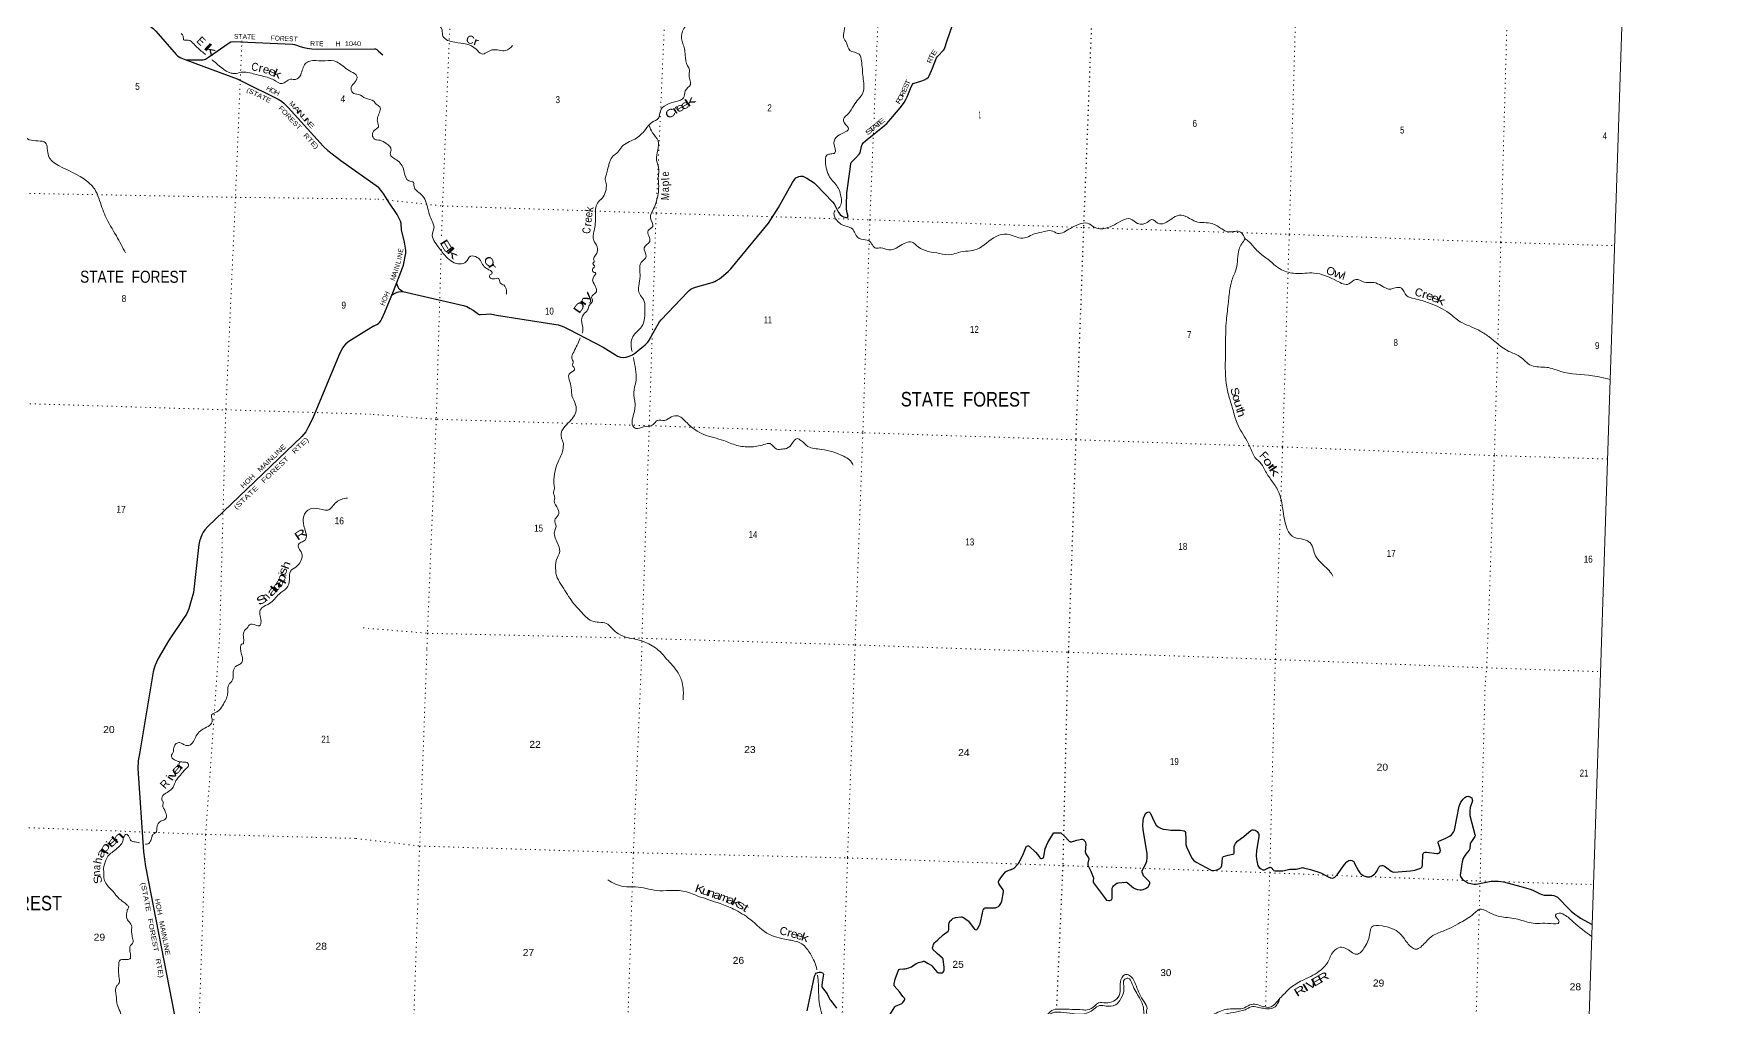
# Model space of a CAD drawing. Header units: feet. Extents: x -932108 to -739700, y 12311 to 202656.
# Drawn here: x -781886 to -739700, y 96062 to 120397 of the extents above; entities that cross this region are included whole.
import ezdxf
from ezdxf.enums import TextEntityAlignment as Align

# ---------------------------------------------------------------- set-up
doc = ezdxf.new("R2010")
doc.units = ezdxf.units.FT
doc.header["$LTSCALE"] = 80
doc.linetypes.add('DOT_DASHED', pattern=[7.7, 5, -1.2, 0.3, -1.2])
doc.linetypes.add('DOTTED', pattern=[1.5, 0.3, -1.2])
for name, color, linetype, lineweight in [('29', 7, 'Continuous', 25), ('30', 7, 'Continuous', 35), ('39', 7, 'Continuous', 13), ('4', 7, 'Continuous', 13), ('44', 7, 'DOT_DASHED', 13), ('6', 7, 'DOTTED', 25), ('7', 7, 'DOTTED', 13)]:
    doc.layers.add(name, color=color, linetype=linetype, lineweight=lineweight)
doc.layers.add('41', color=7, linetype='Continuous')

msp = doc.modelspace()

# ---------------------------------------------------------------- linework, layer by layer
at = {"layer": '29'}
for points in [[(-785912.36, 121225.43), (-780877.3, 121311.1), (-780809.75, 121305.85), (-780733.37, 121294.52), (-780607.58, 121265.82), (-780544.76, 121245.45), (-780298.23, 121146.98), (-780242.03, 121126.55), (-780105.35, 121088.26), (-779559.43, 120953.35), (-779467.79, 120922.72), (-779396.12, 120890.64), (-779316.9, 120849.12), (-779260.95, 120810.8), (-778901.02, 120524.5), (-778837.07, 120461.36), (-778324.82, 119880.92), (-778291.74, 119849), (-778255.03, 119822.42), (-778209.76, 119795.99), (-778082.4, 119743.58)], [(-761476.38, 117007.87), (-761456.4, 117155.09), (-761450.22, 117178.2), (-761429.26, 117203.83), (-761346.24, 117288.42), (-761247.64, 117385.57), (-761223.96, 117423.25), (-761195.15, 117579.97), (-761175.46, 117632.55), (-761147.52, 117667.5), (-761090.75, 117719.54), (-760617.79, 118103.21), (-760561.8, 118157.24), (-760270.22, 118492.9), (-760192.84, 118590.18), (-760129.97, 118681.05), (-760083.4, 118753.28), (-760053.35, 118819.68), (-759950.09, 119073.24), (-759919.24, 119130.74), (-759902.94, 119149.38), (-759873.89, 119164.02), (-759709, 119215.11), (-759621.2, 119244.91), (-759560.66, 119275.2), (-759522.09, 119311.25), (-759502.44, 119342.77), (-759421.95, 119538.96), (-759314.59, 119794.35), (-759294.06, 119825.11), (-759277.74, 119846.05), (-759148.07, 119977.31), (-759133.38, 119997.5), (-759119.41, 120020.8), (-759054.84, 120231.29), (-758915.66, 120614.95)], [(-778082.4, 119743.58), (-777647.7, 119743.15), (-777617.52, 119750.7), (-777594.89, 119763.91), (-777519.37, 119810.71), (-777000.33, 120172.24), (-776957.39, 120192.34), (-776902.86, 120201.03), (-776716.05, 120198.69), (-775419.94, 120138.59), (-775364.57, 120130.06), (-775229.13, 120077.94), (-775138.24, 120050.79), (-775047.8, 120033.66), (-774930.77, 120018.71), (-774803.41, 120011.31), (-773368.15, 120022.71), (-773341.73, 120016.82), (-773313.44, 119999.84), (-773265.73, 119963.06), (-773156.39, 119867.03)], [(-778082.4, 119743.58), (-776804.78, 119268.84), (-776682.04, 119212.82), (-775779.47, 118762.54), (-775693.71, 118710.79), (-775637.13, 118665.49), (-775527.39, 118557.37), (-774643.18, 117578.4), (-774533.75, 117480.24), (-774207.25, 117228.55), (-773270.16, 116560.2)], [(-766773.92, 112478.15), (-766597.31, 112623.05), (-766536.82, 112689.42), (-766501.85, 112737.22), (-766371.7, 112980.39), (-766244.55, 113193.9), (-766203.68, 113245.24), (-765538.78, 113949.13), (-765498.28, 113981.44), (-765449.38, 114016.39), (-765407.47, 114037.36), (-765341.08, 114062.82), (-764922.21, 114181.27), (-764863.77, 114202.79), (-764821.86, 114226.09), (-764743.5, 114273.76), (-764644.9, 114349.58), (-764516.56, 114460.19), (-764459.79, 114517.34), (-763516.83, 115665.85), (-763444.57, 115777.87), (-763265.14, 116055.15), (-762919.07, 116678.39), (-762863.61, 116763.46), (-762831.01, 116793.75), (-762796.79, 116813.22), (-762758.83, 116828.7), (-762716.92, 116835.69), (-762663.36, 116833.36), (-762627.67, 116822.16), (-762558.58, 116789.09), (-762377.08, 116669.77), (-762323.41, 116623.66), (-761921.18, 116198.97), (-761879.83, 116141.35), (-761765.86, 115932.61), (-761726.15, 115882.72), (-761674.92, 115838.45), (-761642.32, 115819.81), (-761612.05, 115808.16), (-761582.68, 115801.03), (-761551.51, 115796.51), (-761540.4, 115803.26), (-761530.55, 115826.8), (-761553.49, 115919.75), (-761567.81, 116015.53), (-761569.61, 116106.33), (-761556.19, 116419.62), (-761476.38, 117007.87)], [(-773389.66, 113086.53), (-773312.64, 113126.32), (-773270.73, 113154.28), (-773240.46, 113182.24), (-773211.36, 113221.84), (-773188.07, 113273.1), (-773111.42, 113437.57), (-772889.93, 113966.06), (-772668.39, 114542.52), (-772646.7, 114615.17), (-772588.33, 114911), (-772582.67, 114948.35), (-772585, 114990.29), (-772598.97, 115090.48), (-772620.74, 115186.21), (-772691.8, 115497.03), (-772704.92, 115656.66), (-772720.84, 115710.13), (-772765.46, 115812.77), (-772801.88, 115881.43), (-773007.62, 116189.87), (-773133.94, 116383.05), (-773207.87, 116483.8), (-773270.16, 116560.2)], [(-772929.15, 113872.48), (-772855.1, 113916.18), (-772804.9, 113934.52), (-772764.29, 113946.47), (-772663.35, 113956.6)], [(-772817.66, 114154.12), (-772787.57, 114069.96), (-772764.29, 114037.34), (-772748.92, 114022.14), (-772663.35, 113956.6)], [(-772663.35, 113956.6), (-771141.73, 113605.24), (-771063.33, 113578.33), (-770978.34, 113531.73), (-770903.81, 113485.37), (-770769.94, 113387.27), (-770750.15, 113377.96), (-770719.6, 113377.73), (-770574.47, 113389.66), (-770476.55, 113391.93), (-770435.8, 113387.28), (-770320.41, 113365.07), (-768776.22, 113118.72), (-768701.09, 113098.36), (-768635.9, 113070.4), (-768501.78, 113007.31), (-767654.92, 112566.17), (-767341.96, 112369.2), (-767293.53, 112341.12), (-767217.85, 112310.83), (-767141.92, 112302.88), (-767076.98, 112310.83), (-767003.63, 112334.13), (-766916.31, 112373.74), (-766837.35, 112426.1), (-766773.92, 112478.15)], [(-773389.66, 113086.53), (-774005.45, 112705.8), (-774084.85, 112648.64), (-774144.41, 112582.13), (-774186.7, 112512.75), (-774260.84, 112355.38), (-774914.9, 110774.68), (-775033.57, 110542.36), (-775086.38, 110444.22), (-775183.69, 110328.41), (-777531.15, 108077.02), (-777608.13, 107998.23), (-777653.4, 107934.06), (-777686.41, 107871.78), (-777721.3, 107783.07), (-777739.22, 107711.35), (-777755.72, 107631.26), (-777896.26, 106426.32), (-777947.48, 106225.44), (-778010.96, 106018.95), (-778066.46, 105891.95), (-778140, 105776.58), (-778515.35, 105225.11)], [(-778515.35, 105225.11), (-778775.96, 104779.34), (-778819.23, 104685.77), (-778851.83, 104611.21), (-778878.6, 104538.98), (-778903.98, 104449.74), (-779236, 102450.55), (-779279.1, 102222.94), (-779286.51, 102032.64), (-779146.47, 99942.71), (-779088.52, 99576.08), (-778244.67, 95220.79), (-778219.63, 95148.97), (-778173.06, 95037.12), (-778108.16, 94914.27), (-777185.33, 93524.01)], [(-748298.13, 99479.38), (-748259.94, 99560.64), (-748235.99, 99591.72), (-748226.68, 99598.71), (-748188.61, 99606.97), (-748159.15, 99608.03), (-748121.89, 99591.72), (-748061.45, 99546.45), (-747952.93, 99460.4), (-747919.3, 99447.25), (-747889.03, 99442.59), (-747780.62, 99442.77), (-747464.77, 99467.95), (-747361.6, 99489.19), (-747210.12, 99540.29), (-747191.61, 99554.44), (-747179.97, 99575.41), (-747169.98, 99629.15), (-747160.33, 99880.16), (-747152.02, 99903.96), (-747124.08, 99927.26), (-747100.79, 99938.91), (-747066.66, 99937.98), (-746810.36, 99904.61), (-746774.79, 99906.29), (-746744.51, 99924.93), (-746725.88, 99950.56), (-746722.31, 99980.49), (-746742.43, 100068.64), (-746773.62, 100174.25), (-746773.62, 100199.88), (-746763.21, 100216.62), (-746588.93, 100286.68), (-746477.15, 100346.11), (-746442.95, 100374.65), (-746415.01, 100407.27), (-746389.39, 100442.22), (-746371.48, 100491.4), (-746255.75, 101085.07), (-746229.89, 101145.92), (-746206.6, 101185.54), (-746153.04, 101260.1), (-746108.24, 101305.23), (-746064.55, 101327.68), (-746027.3, 101334.67), (-746001.68, 101330.01), (-745973.36, 101320.3), (-745948.12, 101304.37), (-745938.81, 101292.72), (-745924.74, 101249.49), (-745922.51, 101220.49), (-745973.27, 101055.13), (-745985.38, 100973.49), (-745987.71, 100910.58), (-745981.71, 100857.93), (-745931.89, 100661.48), (-745857.31, 100376.98), (-745854.98, 100349.01), (-745861.03, 100329.01), (-745960.93, 100183.57), (-745977.63, 100144.08), (-745988.38, 100022.69), (-746000.52, 99987.84), (-746087.86, 99885.24), (-746137.91, 99813.08), (-746163.52, 99754.82), (-746178.41, 99697.76), (-746226.39, 99363.36), (-746218.79, 99329.77), (-746189.14, 99279.47), (-746158.86, 99249.18), (-746089.08, 99203.4), (-746037.78, 99174.62), (-745960.93, 99151.32), (-745888.74, 99139.66), (-745827.44, 99140.01), (-745448.34, 99209.7), (-745370.63, 99216.56), (-745275.15, 99211.9), (-745141.46, 99193.2), (-744708.13, 99084.28), (-744476.68, 99017.55), (-744407.74, 98990.54), (-744230.76, 98895), (-744188.62, 98877.84), (-744128.3, 98867.04), (-743935.89, 98864.48), (-743883.8, 98855.39), (-743839.56, 98839.08), (-743790.66, 98811.11), (-743741.75, 98766.84), (-743545.26, 98553.11), (-743453.01, 98463.92), (-743360.15, 98389.67), (-743287.67, 98335.76), (-743219.83, 98288.99), (-742925.06, 98129.29)], [(-755121.88, 98805.03), (-755079.8, 98748.81), (-755067.58, 98741.22), (-755050.11, 98735.39), (-755008.2, 98730.73), (-754983.75, 98733.06), (-754965.12, 98740.05), (-754945.33, 98750.54), (-754934.96, 98759.69), (-754927.86, 98779.66), (-754923.21, 98804.13), (-754928.58, 98954.94), (-754930.19, 99010.35), (-754925.53, 99039.47), (-754919.71, 99058.12), (-754911.89, 99072.22), (-754889.44, 99095.4), (-754809.1, 99159.48), (-754795.13, 99167.63), (-754775.04, 99174.97), (-754583.91, 99190.84), (-754566.34, 99189.77), (-754551.21, 99180.45), (-754394.39, 99045.25), (-754346.29, 99022), (-754296.22, 99008.02), (-754238.01, 98997.53), (-754217.05, 98995.2), (-754192.65, 98997.09), (-754154.18, 99006.85), (-754091.3, 99033.65), (-754048.22, 99056.95), (-754029.6, 99070.93), (-754022.03, 99083.18), (-753987.68, 99158.31), (-753983.02, 99182.78), (-753989.33, 99198.12), (-754121.04, 99324.54), (-754139.62, 99347.06), (-754160.58, 99395.99), (-754175.71, 99441.43), (-754176.88, 99474.05), (-754171.4, 99497.07), (-754084.9, 99644.15), (-754075.09, 99672.47), (-754062.2, 99717.55), (-754052.88, 99796.77), (-754055.77, 99907.32), (-754154.99, 100497.59), (-754160, 100612.32), (-754155.34, 100717.17), (-754140.53, 100784.38), (-754113.42, 100861.64), (-754090.14, 100901.26), (-754063.01, 100928.28), (-754038.91, 100940.87), (-754015.62, 100943.2), (-753990.01, 100936.21), (-753974.78, 100922.41), (-753863.99, 100668.84), (-753824.68, 100609.99), (-753775.78, 100568.05), (-753719.89, 100537.75), (-753652.52, 100516.8), (-753568.53, 100502.8), (-753456.31, 100490.69), (-753219.41, 100487.64), (-753127.25, 100470.18), (-753103.97, 100456.2), (-753094.12, 100433.14), (-753085.74, 100269.47), (-753083.01, 100127.65), (-753072.05, 100073.79), (-752936.31, 99792.11), (-752890.79, 99738.97), (-752824.53, 99684.92), (-752452.51, 99492.38), (-752418.19, 99479.87), (-752385.59, 99479.87), (-752311.08, 99496.18), (-752266.83, 99512.5), (-752231.9, 99533.47), (-752203.84, 99566.84), (-752187.66, 99603.37), (-752172.88, 99693.78), (-752164.37, 99796.77), (-752157.39, 99815.41), (-752143.66, 99832.72), (-752024.47, 99864.08), (-751908.22, 99887.65), (-751887.27, 99899.3), (-751878.75, 99914.81), (-751872.94, 100084.15), (-751861.65, 100120.66), (-751840.69, 100157.95), (-751785.56, 100219.86), (-751636.44, 100332.33), (-751507.7, 100438.98)], [(-756796.38, 99880.07), (-756738.36, 99802.6), (-756723.22, 99790.65), (-756705.76, 99781.63), (-756692.95, 99781.63), (-756677.82, 99785.12), (-756667.34, 99790.95), (-756645.22, 99807.26), (-756636.11, 99824.68), (-756597.48, 100026.29), (-756588.77, 100054.95), (-756570.12, 100106.68), (-756536.36, 100176.58), (-756510.75, 100220.76), (-756391.98, 100409.6), (-756383.83, 100418.92), (-756373.68, 100423.2), (-756223.09, 100421.99), (-756211.52, 100420.08), (-756199.87, 100414.26), (-756124.43, 100344.13), (-755990.88, 100208.04), (-755979.02, 100201.47), (-755964.1, 100197.56), (-755941.98, 100198.72), (-755811.53, 100237.78), (-755770.82, 100247.65), (-755696.31, 100259.3), (-755675.35, 100259.3), (-755654.52, 100254.37), (-755636.93, 100244.16), (-755622.96, 100231.34), (-755600.84, 100201.05), (-755589.19, 100174.25), (-755584.9, 100135.26), (-755599.09, 99947.06), (-755595.7, 99922.16), (-755586.28, 99899.29), (-755518.14, 99798.89), (-755512.93, 99788.61), (-755511.76, 99767.64), (-755534.47, 99661.62), (-755535.76, 99639.76), (-755532.14, 99617.35), (-755463.42, 99462.77), (-755402.45, 99315.93), (-755396.5, 99293.46), (-755404.65, 99211.9), (-755402.32, 99190.93), (-755395.63, 99172.23), (-755270.87, 99004.1), (-755121.88, 98805.03)], [(-751507.7, 100438.98), (-751460.47, 100478.11), (-751422.7, 100498.15), (-751390.1, 100500.48), (-751350.52, 100488.83), (-751328, 100475.29), (-751299.29, 100453.88), (-751271.34, 100407.27), (-751259.7, 100376.98), (-751259.09, 100324.29), (-751291.48, 100133.58)], [(-758172.15, 98415.11), (-758162.79, 98459.55), (-758148.35, 98496.55), (-758136.7, 98517.52), (-758114.58, 98539.66), (-758102.94, 98546.65), (-758088.48, 98549.69), (-757889.76, 98545.46), (-757846.79, 98550.14), (-757808.37, 98561.8), (-757771.11, 98579.27), (-757741.85, 98604.11), (-757724.54, 98628.2), (-757701.25, 98667.82), (-757685.2, 98712.56), (-757642.45, 98943.94), (-757641.29, 98963.75), (-757643.22, 98972.85), (-757652.93, 98995.2), (-757732.47, 99112.32), (-757759.46, 99157.15), (-757767.61, 99181.62), (-757768.6, 99202.81), (-757760.63, 99224.72), (-757691.65, 99320.8), (-757589.47, 99444.92), (-757568, 99461.72), (-757412.02, 99522.2), (-757392.7, 99531.13), (-757377.57, 99540.45), (-757282.09, 99634.82), (-757266.96, 99652.3), (-757251.88, 99678.29), (-757144.42, 99903.29), (-757076.3, 100075.3), (-757067.86, 100084.54), (-757060.88, 100088.04), (-757038.75, 100093.87), (-757020.13, 100093.87), (-757001.77, 100085.67), (-756844.41, 99938.77), (-756796.38, 99880.07)], [(-751291.48, 100133.58), (-751319.27, 99968.69), (-751322.57, 99852.7), (-751315.59, 99757.16), (-751308.8, 99719.25), (-751281.83, 99598.71), (-751253.88, 99556.77), (-751218.66, 99529.92), (-751158.41, 99496.18), (-751135.12, 99493.85), (-751115, 99495.81), (-751005.18, 99557.27), (-750979.11, 99563.76), (-750955, 99556.2), (-750885.96, 99479.87), (-750858.56, 99468.42), (-750662.41, 99470.55), (-750615.33, 99479.19), (-750520.37, 99507.83), (-750482.05, 99512.24), (-750323.35, 99514.85), (-750281.68, 99519.48), (-750189.7, 99549.78), (-750162.92, 99552.11), (-750139.85, 99548.82), (-749972.22, 99501.39), (-749732.13, 99430.94), (-749695.05, 99413.75), (-749528.5, 99318.49), (-749464.34, 99293.46), (-749420.65, 99292.27), (-749392.15, 99295.79), (-749364.21, 99312.1), (-749302.4, 99371.49), (-749119.87, 99630.78), (-749056.83, 99694.25), (-749007.93, 99731.53), (-748972.89, 99737.31), (-748935.74, 99729.2), (-748917.11, 99719.88), (-748889.17, 99701.24), (-748873.87, 99675.39), (-748768.03, 99469.77), (-748731.99, 99421.62), (-748713.36, 99400.65), (-748650.1, 99355.61), (-748608.57, 99337.73), (-748562, 99323.75), (-748524.74, 99321.42), (-748484.13, 99324.17), (-748440.91, 99335.4), (-748403.65, 99361.03), (-748368.72, 99389), (-748341.48, 99416.83), (-748301.19, 99472.88), (-748298.13, 99479.38)], [(-759283.83, 97749.92), (-759147.9, 97872.43), (-759029.14, 97966.44), (-759014.01, 97983.92), (-759008.51, 97999.06), (-759008.77, 98143.53), (-759005.28, 98166.83), (-758994.8, 98192.46), (-758983.16, 98211.11), (-758947.06, 98250.72), (-758906.31, 98278.68), (-758871.3, 98297.19), (-758841.11, 98305.48), (-758697.9, 98321.79), (-758683.93, 98320.62), (-758670.04, 98316.83), (-758644.34, 98305.48), (-758548.87, 98237.9), (-758529.67, 98218.15), (-758369.59, 98013.37), (-758351.52, 98001.39), (-758330.56, 97997.9), (-758313.1, 98001.39), (-758301.35, 98011.91), (-758293.31, 98021.2), (-758242.08, 98112.08), (-758227.97, 98149.92), (-758172.15, 98415.11)], [(-759529.3, 97155.4), (-759470.42, 97125.26), (-759450.13, 97111.27), (-759433.17, 97096.13), (-759313.24, 96949.33), (-759287.5, 96930.36), (-759269, 96924.86), (-759171.22, 96921.9), (-759158.39, 96928.36), (-759149.07, 96937.68), (-759136.27, 96966.81), (-759129.28, 96992.44), (-759126.61, 97030.61), (-759128.12, 97061.18), (-759151.4, 97254.58), (-759155.47, 97272.06), (-759165.1, 97284.64), (-759301.05, 97401.17), (-759320.81, 97421.19), (-759397.65, 97499.25), (-759410.46, 97520.22), (-759414.56, 97533.19), (-759416.28, 97547.02), (-759412.79, 97571.48), (-759403.47, 97599.44), (-759389.5, 97632.07), (-759365.05, 97670.51), (-759346.71, 97693.24), (-759283.83, 97749.92)], [(-760159.51, 96333.32), (-760246.12, 96450.33), (-760373.37, 96596.59), (-760379.75, 96614.95), (-760377.42, 96648.74), (-760349.55, 96763.56), (-760270.88, 96988.95), (-760263.9, 97000.6), (-760255.73, 97006.8), (-760233.62, 97013.41), (-760143.02, 97018.35), (-760097.4, 97023.9), (-760068.29, 97028.56), (-760006.58, 97049.53), (-759965.83, 97061.18), (-759941.38, 97071.67), (-759909.95, 97093.8), (-759827.28, 97155.55), (-759803.99, 97166.04), (-759769.06, 97176.52), (-759657.88, 97209.14), (-759642.74, 97211.47), (-759628.63, 97210.77), (-759610.14, 97204.48), (-759529.3, 97155.4)], [(-762548.09, 95974.98), (-762364.07, 96838.35), (-762341.59, 96892.81), (-762322.96, 96911.45), (-762287.61, 96934.41), (-762250.78, 96939.41), (-762213.52, 96934.75), (-762164.62, 96918.44), (-762149.65, 96907.55), (-762143.66, 96888.15), (-762178.56, 96692.84), (-762185.57, 96606.21), (-762185.57, 96575.92), (-762175.58, 96557.2), (-762106.92, 96468.33)], [(-762106.92, 96468.33), (-762048.73, 96393.01), (-761980.66, 96256.69), (-761960.02, 96229.62), (-761818.83, 96042.32)], [(-760342.61, 96087.53), (-760186.4, 96157.97), (-760173.66, 96167.57), (-760160.85, 96181.56), (-760116.61, 96239.81), (-760111.95, 96252.62), (-760109.68, 96266), (-760118.94, 96286.41), (-760159.51, 96333.32)], [(-760483.97, 95873.22), (-760359.37, 96072.04), (-760342.61, 96087.53)]]:
    msp.add_lwpolyline(points, dxfattribs=at)
at = {"layer": '39'}
for points in [[(-761274.64, 124964.33), (-761250.98, 124787.24), (-761313.69, 124248.25), (-761381.51, 123915.34), (-761365.16, 123624.11), (-761367.55, 123137.66), (-761381.48, 122667.74), (-761476.41, 122309.47), (-761533.37, 121820.77), (-761689.68, 121319.15), (-761634.24, 120871.2), (-761623.74, 120467.1), (-761639.51, 120300.05), (-761569.22, 120170.58), (-761482.84, 119980.02), (-761253.98, 119883.73), (-761192.99, 119718.22), (-761154.39, 119309.17), (-761132.94, 119108.61), (-761157.39, 118923.68), (-761265.7, 118765.71), (-761388.19, 118606.18), (-761524.49, 118396.64), (-761642.13, 118261.18), (-761624.77, 118177.84), (-761517.27, 118014.85), (-761586.07, 117950.47), (-761787.57, 117841.97), (-761882.58, 117659.34), (-761858.47, 117418.32), (-761960.31, 117391.36), (-762052, 117366.09), (-762091.52, 117153.39), (-761964.79, 116783.86), (-761769.5, 116531.2), (-761714.28, 116373.95), (-761728.11, 116085.72), (-761773.77, 116029.32)], [(-763872.12, 124644.03), (-764014.18, 124435.21), (-764086.4, 124270.01), (-764201.76, 123904.34), (-764348.59, 123622.46), (-764520.14, 123266.69), (-764763.1, 123066.68), (-764638.74, 122983.89), (-764307.79, 122981.18), (-764044.96, 122934.25), (-763947.13, 122783.69), (-764237.8, 122486.31), (-764409.78, 122296.1), (-764387.78, 122111.67), (-764291.83, 121965.21), (-764149.64, 121813.2), (-764207.78, 121586.98), (-764244.66, 121511.47), (-764166.79, 121367.61), (-764174.9, 121188.21), (-764338.29, 121072.41), (-764640.78, 120902.6), (-765020.66, 121009.87), (-765233.88, 120853.3), (-765613.14, 120562.85), (-765691.55, 120274.7), (-765659.3, 120154.54), (-765619.59, 120015.97), (-765598.59, 119861.86), (-765543.17, 119591.55), (-765492.02, 119492.98), (-765503.58, 119390.4), (-765472.01, 119130.97), (-765598.67, 118967.54), (-765643.01, 118791.34), (-765823.59, 118704.36), (-766221.5, 118458.93), (-766267.72, 118286.82), (-766428.62, 118185.07), (-766594.34, 118000.71), (-766860.71, 117765.12), (-767188.35, 117567.87), (-767285.62, 117437.8), (-767397.86, 117342.54), (-767531.4, 117036), (-767570.81, 116885.88), (-767598.36, 116787.86), (-767576.67, 116653.91), (-767591.58, 116452.52), (-767680.07, 116283.81), (-767793.12, 116164.35), (-767842.46, 115840.94), (-767877.17, 115472.63), (-767899.42, 115352.23), (-767887.4, 115230.71), (-767799.99, 115070.4), (-767841.32, 114863.81), (-767889.17, 114762.42), (-767877.18, 114699.44), (-767911.02, 114654.11), (-767863.21, 114575.84), (-767911.3, 114526.94), (-767905.76, 114452.07), (-767840.32, 114417.63), (-767905.19, 114290.54), (-767849.4, 114090.89), (-767822.07, 113944.64), (-767892.88, 113880.33), (-767941.86, 113805.21), (-767916.37, 113723.63), (-767994.74, 113615.16), (-768039.17, 113495.48), (-768143.96, 113381.8), (-768187.1, 113181.33), (-768160.49, 112954.36), (-768173.93, 112914.98)], [(-773032.1, 123482.79), (-772755.68, 122792.29), (-772702.97, 122501.88), (-772553.03, 122161.88), (-772358.26, 121834.54), (-772213.62, 121397.81), (-772217.57, 121228.38), (-772113.4, 121144.55), (-771999.31, 120932.56), (-771821.68, 120694.61), (-771679.46, 120484.06), (-771656.23, 120335.93), (-771358.58, 120184.91), (-770825.57, 120010.07), (-770686.25, 119892.47), (-770430.58, 119991.13), (-770085.93, 119975.86), (-769913.99, 120105.51)], [(-778202.59, 120400.97), (-778150.28, 120336.66), (-778139.2, 120247.47), (-778026.54, 120235.66), (-777884.38, 120142.13), (-777669.17, 119941.2), (-777591.38, 119875.41)], [(-777433.61, 119746.68), (-777398.19, 119718.24), (-776950.34, 119412.71), (-776868, 119399.88), (-776703.26, 119434.8), (-776357.63, 119387.01), (-776011.5, 119294.8), (-775888.12, 119242.26), (-775673.15, 119152.37), (-775467.61, 119258.61), (-775338.61, 119252.32), (-775213.39, 119371.31), (-775096.97, 119646.04), (-774985.72, 119710.99), (-774678.49, 119720.99), (-774375.77, 119717.02), (-774120.66, 119561.2), (-773952.9, 119448.65), (-773807.25, 119338.85), (-773848.59, 119192.86), (-773948.01, 119060.9), (-773918.35, 118924.66), (-773764.45, 118879.19), (-773594.12, 118782.7), (-773384.5, 118713.18), (-773326.49, 118638.58), (-773237.94, 118571.05), (-773280.52, 118330.21), (-773294.88, 118205.53), (-773271.48, 118063.44), (-773373.2, 117982.03), (-773419.49, 117868.49), (-773364.6, 117761.7), (-773307.06, 117741.87), (-773230.88, 117739.31)], [(-785249.93, 117719.42), (-784899.89, 117859.23), (-784419.39, 117976.55), (-784047.22, 118055.06), (-783907.98, 118288.65), (-783846.24, 118322.94), (-783616.8, 118242.67), (-783370.14, 118252.67), (-783019.12, 118362.16), (-782808.54, 118320.87), (-782525.45, 118392.24), (-782313.81, 118264.1), (-782200.4, 118038.28), (-782002.35, 117749.1), (-781595.16, 117671.01), (-781517.55, 117343.43), (-781269.3, 117105.07), (-780563.78, 116718.33), (-780363.03, 116507.78), (-780182.61, 116057.69), (-780097.09, 115842.89), (-779821.52, 115341.19), (-779591.73, 114917.72)], [(-773229.99, 117739.32), (-773073.51, 117652.75), (-772953.98, 117487.35), (-772975.07, 117401.23), (-772787.39, 117221.5), (-772623.37, 116939.58), (-772509.65, 116721.88), (-772390.11, 116675.59), (-772379.22, 116580.35), (-772200.29, 116380.72), (-772032.76, 116023.99), (-771975.08, 115820.23), (-771909.51, 115670.72), (-771878.73, 115566.76), (-771920.7, 115400.57), (-771766.66, 115062.45), (-771577.01, 114822.09), (-771413.9, 114691.61), (-771080.8, 114692.86), (-770966.99, 114834.5), (-770804.43, 114806.99), (-770699.11, 114698.58), (-770626.67, 114573.08), (-770506.14, 114496.47), (-770422.31, 114408.95), (-770488.41, 114364.67), (-770466.95, 114283.22), (-770321.64, 114282.52), (-770261.29, 114276.52), (-770228.56, 114170.47), (-770129.73, 114108.71), (-770071.19, 113989.71), (-770064.54, 113888.55)], [(-766499.56, 118105.41), (-766417.36, 117922.26), (-766276.88, 117719.84), (-766317.37, 117240.7), (-766256.96, 116998.49), (-766270.03, 116851.55), (-766263.28, 116574.75), (-766317.94, 116213.16), (-766389.17, 116017.64), (-766471.58, 115790.19), (-766412.17, 115578.3), (-766524.61, 115476.99), (-766485.39, 115205.19), (-766626.03, 115046.26), (-766576.97, 114826.63), (-766699.12, 114677.18), (-766726.89, 114334.9), (-766737.99, 113889.11), (-766643.64, 113754.81), (-766608.56, 113539.68), (-766691.05, 113071.99), (-766909.3, 112826.76), (-766950.46, 112565.66), (-766928.38, 112450.52)], [(-761853.79, 115975.01), (-761878.41, 115939.21), (-761839.6, 115774.43), (-761605.62, 115591.16), (-761418.28, 115520.46), (-761353.7, 115401.26), (-761203.03, 115261.09), (-761012.51, 115224.6), (-760921.3, 115116.65), (-760837.21, 115037.19), (-760711.79, 115045.22), (-760511.73, 114992.26), (-760258.56, 115076.87), (-759929.76, 115189.3), (-759778.27, 115073.32), (-759241.02, 114904.4), (-758943.16, 114878.54), (-758767.84, 114929.35), (-758302.82, 115011.09), (-757829.66, 115332.8), (-757553.32, 115386.37), (-757161.07, 115286.77), (-756850.42, 115399.79), (-756630.67, 115451.17), (-756454.3, 115473.68), (-756291.01, 115407.8), (-755971.88, 115532.65), (-755754.46, 115634.57), (-755545.55, 115664.1), (-755375.43, 115561.65), (-755087.72, 115534.1), (-754656.97, 115736.07), (-754478.17, 115770.62), (-754290.39, 115653.46), (-754020.3, 115701.18), (-753935.79, 115752.93), (-753783.55, 115659.14), (-753619.95, 115661.88), (-753258.03, 115858.02), (-753045.67, 115810.72), (-752833.42, 115700.84), (-752429.38, 115651.33), (-752185.69, 115516.2), (-752020.6, 115444.2), (-751721.98, 115440.52), (-751627.08, 115322.36), (-751602.65, 115269.07)], [(-751602.65, 115269.07), (-751752.76, 115009.51), (-751823.98, 114517.23), (-751907.79, 114307.99), (-751982.44, 114011.64), (-752027.44, 113637.62), (-752075.45, 113174.87), (-752092.51, 112434.53), (-752074.52, 111656.72), (-751999.66, 111305.03), (-751918.17, 111029.84), (-751803.47, 110662.72), (-751548.21, 110214.3)], [(-751602.65, 115269.07), (-751502.22, 115195.14), (-751337, 115008.06), (-751081.73, 114797.86), (-750690.21, 114498.43), (-750346.21, 114404.45), (-749881.57, 114415.54), (-749301.06, 114212.91), (-749012.77, 114142.94), (-748837.35, 114256.33), (-748625.74, 114186.85), (-748383.85, 114176.95), (-748198.74, 114100.25), (-747957.5, 114011.64), (-747855.39, 114046.67), (-747694.36, 114033.34), (-747567.24, 113853.56), (-747376.07, 113776.67), (-746994.45, 113661.27), (-746504.3, 113413.13), (-746222.96, 113198.04), (-745996.45, 113091.74), (-745759.94, 112983.09), (-745512.97, 112825.65), (-745008.71, 112457.94), (-744748.41, 112336.4), (-744443.56, 112100.36), (-744063.5, 112057.69), (-743711.65, 111957.39), (-742916.07, 111846.66), (-742479.05, 111757.72)], [(-768223.15, 112795.53), (-768233.26, 112773.03), (-768387.85, 112440.93), (-768437.34, 112291.14), (-768400.65, 112182.95), (-768416.88, 112120.89), (-768368.57, 111998.19), (-768372.88, 111990.26), (-768503.67, 111883.49), (-768483.69, 111699.13), (-768446.18, 111496.03), (-768431.01, 111348.16), (-768339.75, 111123.12), (-768335.96, 110937.27), (-768568.64, 110623.87), (-768702.86, 110416.28), (-768645.02, 110158.01)], [(-766893.55, 112304.66), (-766877.56, 112216.06), (-766837.23, 111679.77), (-766887.86, 111437.15), (-766853.77, 111133.22), (-766911.65, 110795.95), (-766906.46, 110591.89), (-766833.85, 110530.97), (-766646.91, 110567.27), (-766398.59, 110627.82), (-766300.27, 110729.59), (-766114.56, 110729.59), (-765939.89, 110820.79), (-765773.67, 110841.62), (-765555.47, 110668.97), (-765137.33, 110380.78), (-764635.9, 110227.15), (-764310.94, 110107.55), (-763977.19, 110068.4), (-763634.04, 110127.87), (-763475.81, 110150.97), (-763309.01, 110010.28), (-763171.63, 110013.87), (-763066.1, 110030.62), (-762920.17, 110167.18), (-762801.4, 110276.36), (-762708.01, 110232.94), (-762531.47, 110081.83), (-762194.86, 110008.27), (-761637.58, 109834.66), (-761493.2, 109747.18), (-761400.87, 109612.95)], [(-768645.02, 110158.01), (-768656.54, 109996.88), (-768777.78, 109696), (-768873.06, 109089.43), (-768869.34, 109020.67), (-768892.31, 108938.65), (-768862.83, 108796.38), (-768875.58, 108718.06), (-768783.28, 108523.27), (-768776.6, 108363.57), (-768863.65, 108237.2), (-768828.73, 108076.58), (-768862.33, 107978.76), (-768803.84, 107680.09), (-768736.84, 107453.82), (-768823.21, 107228.52), (-768837.82, 106976.65), (-768817.8, 106852.85), (-768705.96, 106639.25), (-768445.44, 106227), (-768185.18, 105925.79), (-767893.96, 105704.33), (-767536.91, 105638.18), (-767431.45, 105533.8), (-767268.69, 105393.24), (-766749.18, 105237), (-766510.1, 105144.42), (-766194.89, 104916.11), (-766098.69, 104800.73)], [(-751548.21, 110214.3), (-751454.45, 110003.31), (-751356.11, 109808.32), (-751200.15, 109645.77), (-751089.57, 109454.42), (-750922.57, 109200.67), (-750758.28, 108926.81), (-750673.21, 108578.83), (-750633.24, 108329.21), (-750372.52, 107803.91), (-750137.98, 107755.89), (-749973.44, 107667.75), (-749844.99, 107348.63), (-749713.36, 107182.84), (-749446.37, 106901.6), (-749406.15, 106837.71)], [(-774045.4, 108790.86), (-774321.46, 108688.98), (-774538.31, 108488.23), (-774677.19, 108500.91), (-774967.25, 108520.61), (-775087.19, 108437.78), (-775153, 108225.98), (-775089.79, 107949.34), (-775090.44, 107753.54), (-775164.98, 107699.49), (-775270.39, 107628.29), (-775261.39, 107537.15), (-775188.7, 107419.67), (-775214.1, 107208.55), (-775323.66, 107074.91), (-775466.75, 106964.58), (-775490.14, 106753.39), (-775568.19, 106537.95), (-775752.92, 106390.65), (-775989.17, 106154.21), (-776182.68, 106045.56), (-776231.9, 105964.42), (-776225.82, 105847.13), (-776207.83, 105664.85), (-776240.36, 105599.31), (-776334.67, 105616.57), (-776491.97, 105621.78), (-776534.45, 105560.61), (-776617.24, 105476.38), (-776646.82, 105394.43), (-776638.86, 105285.16), (-776643.59, 105155.08)], [(-776644.45, 105160.42), (-776643.47, 105154.35), (-776697.65, 105134.18), (-776705.15, 105121.5), (-776716.25, 105077.57), (-776713.13, 104982.64), (-776680.58, 104860.57), (-776665.99, 104745.11), (-776700.72, 104665.47), (-776795.29, 104607.83), (-776861.59, 104551.35), (-776901.91, 104421.43), (-776904.27, 104344.82), (-776915.44, 104244.28), (-777012.07, 104120.12), (-777034.93, 103967.47), (-777055.65, 103818.79), (-777124.62, 103675.62), (-777216.01, 103525.07), (-777344.07, 103428.11), (-777445.07, 103358.57), (-777427.71, 103267.23), (-777457.89, 103139.02), (-777608.18, 103040.72), (-777748.22, 102948.16), (-777845.46, 102803.84), (-777914, 102674.79), (-777992.57, 102612.63), (-778099.45, 102613.89), (-778180.84, 102656.74), (-778260.83, 102679.37), (-778342.88, 102635.48), (-778385.98, 102546), (-778405.9, 102423.52), (-778444.47, 102350.05), (-778408.48, 102274.29), (-778331.25, 102227.53), (-778257.43, 102201.05), (-778112.51, 102190.55), (-778038.56, 102168.11), (-778014.16, 102108.85), (-778089.76, 102012.29), (-778219.38, 101864.93), (-778292.53, 101782.43), (-778358.68, 101665.41), (-778389.44, 101583.62), (-778452.39, 101504.84), (-778584.36, 101412.03), (-778656.76, 101353.72), (-778680.86, 101291.91), (-778672.84, 101225.07), (-778651.47, 101198.19), (-778653.03, 101147.79), (-778659.48, 101069.29), (-778622.93, 101011.68), (-778591.16, 100929.99), (-778570.92, 100866.82), (-778570.39, 100818.38), (-778631.33, 100739.53), (-778694.49, 100719.27), (-778760.6, 100668.84), (-778801.19, 100595.42), (-778807.96, 100506.85), (-778832.55, 100428.91), (-778900.37, 100388.62), (-778934.91, 100315.02), (-778972.66, 100203.18), (-779012.57, 100151.94), (-779091.16, 100135.36)], [(-766102.09, 104804.81), (-765817.49, 104481.02), (-765688.5, 104221.74), (-765653.42, 104036.75), (-765646.58, 103903.3), (-765654.79, 103746.22)], [(-779241.96, 100169.26), (-779314, 100189.43), (-779448.23, 100219.78), (-779507.47, 100326.52), (-779568.14, 100386.89), (-779641.35, 100302.37), (-779665.45, 100191.67), (-779768.66, 100067.52), (-779898.24, 99953.1), (-780011.87, 99863.84), (-780081.99, 99741.4), (-780140.19, 99530.59), (-780133.43, 99391.58), (-780132.26, 99298.44), (-780083.97, 99163.79), (-779912.71, 98960.79), (-779741.2, 98765.86), (-779622.83, 98679.51), (-779550.12, 98616.74), (-779511.49, 98561.08), (-779549.88, 98493.65)], [(-767536.97, 99244.61), (-767139.97, 99079.87), (-766839.66, 99072.24), (-766312.65, 98981.15), (-765661.6, 98965.96), (-765285.17, 98842.37), (-764729.74, 98653.32), (-764392.21, 98515.1), (-763982.51, 98263.09), (-763489.25, 97878.69), (-762990.25, 97742.27), (-762681.43, 97643.51), (-762469.38, 97393.12), (-762309.29, 97001.47), (-762308.03, 96993.15)], [(-779549.88, 98493.65), (-779565.89, 98367.02), (-779550.99, 98261.64), (-779494.66, 98191.31), (-779435.79, 98072.47), (-779445.56, 97951.71), (-779428.14, 97862.39), (-779418.35, 97787.43), (-779403.91, 97732.51), (-779409.74, 97674.17), (-779464.26, 97607.24), (-779486.71, 97533.27), (-779475.84, 97428.01), (-779467.75, 97363.19), (-779480.56, 97274.8), (-779594.17, 97254.07), (-779744.43, 97222.36), (-779761.4, 97130.06), (-779766.12, 96976.86), (-779759.65, 96859.63), (-779753.46, 96798.9), (-779742.4, 96699.69), (-779766.18, 96647.96), (-779814.4, 96588.9), (-779841.63, 96490.87), (-779827.35, 96365.33), (-779816.66, 96254.02), (-779800.18, 96134.47), (-779729.06, 95954.72), (-779673.51, 95793.61), (-779584.35, 95675.87), (-779532.05, 95605.66), (-779515.15, 95564.79), (-779547.75, 95489.11), (-779656.47, 95365.32), (-779714.42, 95252.08), (-779705.01, 95165.03), (-779648.59, 95032.15), (-779530.96, 94921.6), (-779446.25, 94921.02), (-779396.76, 94955.82), (-779337.17, 94925.75), (-779331.7, 94776.26), (-779325.01, 94600.51), (-779403.87, 94463.7), (-779515.84, 94430.81), (-779636.3, 94384.06), (-779713.08, 94249.21), (-779766.27, 94160.04), (-779880, 94135.27), (-780062.96, 94155.01), (-780206.55, 94143.27), (-780268.67, 94026.12), (-780307.18, 93954.66), (-780273.58, 93866.87), (-780253.31, 93739.13), (-780233.75, 93653.78), (-780165.27, 93585.09), (-780123.29, 93507.13), (-780065.69, 93412.55), (-779972.58, 93357.23), (-779841.98, 93405.69), (-779753.08, 93475.6), (-779664.01, 93420.41), (-779578.75, 93306.82), (-779525.7, 93260.8), (-779475.79, 93178.56), (-779460.74, 93012.64), (-779433.59, 92846.35), (-779490.43, 92769.4), (-779605.49, 92766.87), (-779755.03, 92823.92), (-779914.24, 92828.8), (-779956.17, 92777.62), (-779963.43, 92672.92), (-779933.4, 92534.79), (-779822.01, 92418.38), (-779690.48, 92365.92), (-779621.93, 92299.25), (-779601.42, 92179.57), (-779658.33, 91969.45), (-779769, 91847.74), (-779793.97, 91757.71), (-779744.65, 91590.74), (-779670.19, 91388.69), (-779578.68, 91216.39), (-779549.83, 91039.96), (-779596.91, 90821.47), (-779702.31, 90739.95), (-779802.68, 90690.57), (-779813.97, 90585.99)], [(-742937.13, 97827.63), (-743392.94, 98188.05), (-743623.65, 98374.59), (-743796.02, 98403.48), (-743846.03, 98363.05), (-743775.71, 98253.36), (-743756.33, 98181.98), (-743963.23, 98153.69), (-744452.89, 98168.67), (-744836.08, 98274.36), (-745237.37, 98330.3), (-745521.46, 98442.23), (-745744.78, 98509.42), (-745854.95, 98426.93), (-746170.28, 98207.11), (-746614.92, 97982.22), (-746906.44, 97854.3), (-747094.73, 97684.03), (-747335.54, 97511.76), (-747547.14, 97671.33), (-747743.32, 97915.04), (-748178.05, 98095.38), (-748443.6, 98063.31), (-748481.95, 97909.42), (-748610.11, 97575.38), (-748815.3, 97385.59), (-748952.07, 97447.4), (-749223.92, 97562.89), (-749397.81, 97450.58), (-749537.14, 97191.64), (-749700.03, 97000.21), (-750133.53, 96750.67), (-750451.61, 96563.25), (-750613.08, 96408.08), (-750732.82, 96287.62)], [(-762291, 96861.12), (-762271.29, 96634.75), (-762252.18, 96198.13), (-762092.09, 95653.12), (-761728.21, 94954.91), (-761415.73, 94385.82), (-760998.73, 94062.9), (-760382.63, 93724.18), (-760192.34, 93638.09), (-760049.15, 93610.61)], [(-750732.62, 96287.82), (-750846.92, 96156.84), (-750955.16, 96072.26), (-751276.12, 96119.02), (-751438.97, 96133.42), (-751617.79, 96049.56), (-752016.54, 96016.61), (-752366.32, 95894.99), (-752533.19, 95756.17), (-752576.55, 95628.71), (-752582.21, 95382.74), (-752600.09, 95236.12), (-752649.68, 95155.31), (-752807.62, 95191.71), (-753031.28, 95301.3), (-753388.22, 95561.35), (-753608.78, 95749.51), (-753792.43, 95799.02), (-754026.13, 95858.54), (-754068.15, 95918.69), (-754053.63, 96031.13), (-754129.87, 96195.53), (-754329.61, 96604.86), (-754493.24, 96855.38), (-754603.32, 96877.82), (-754685.05, 96800.27), (-754723.85, 96583.84), (-754755.06, 96355.01), (-754891.71, 96215.02), (-755083.21, 96167.97), (-755270.71, 96171.22), (-755362.52, 96094.06), (-755554.07, 95994.55), (-755668.97, 95996.99), (-756206.89, 96015.86), (-756397.2, 95999.04), (-756547.16, 95879.75), (-756700.41, 95728.3), (-756928.11, 95581.76), (-757437.45, 95506.69), (-757658.86, 95622.24), (-757787.33, 95689.78), (-758005.61, 95680.1), (-758153.23, 95568.79), (-758140, 95392.71)], [(-758140.27, 95396.33), (-758049.7, 95584.95), (-757866.03, 95638.36), (-757748.92, 95589.41), (-757587.79, 95480.24), (-757264.81, 95436.74), (-756851.69, 95524.31), (-756624.81, 95701.15), (-756397.81, 95932.47), (-756286.46, 95942.27), (-755987.11, 95910.47), (-755518.25, 95930.6), (-755385.84, 96014.25), (-755241.02, 96105.49), (-755078.17, 96091.09), (-754847.02, 96120.46), (-754707.56, 96280.52), (-754631.39, 96523.75), (-754609.78, 96765.06), (-754532.2, 96788.28), (-754423.17, 96636.74), (-754244.99, 96294.84), (-754139.27, 96008.22), (-754111.3, 95847.72), (-753987.09, 95774.29), (-753645.4, 95690.39), (-753416.86, 95499.9), (-752961.04, 95189.6), (-752673.98, 95101.77), (-752535.44, 95187.2), (-752501.79, 95375.58), (-752495.26, 95643.71), (-752441.48, 95728.4), (-752251.23, 95846.12), (-751669, 95978.9), (-751544.05, 96026.51), (-751451.5, 96071.35), (-751298.33, 96067.42), (-750989.3, 96025.15), (-750852.27, 96072.3), (-750775.3, 96182.31), (-750732.82, 96287.62)]]:
    msp.add_spline(points, degree=3, dxfattribs=at)
at = {"layer": '4'}
msp.add_lwpolyline([(-924530.42, 202655.58), (-893729.37, 201405.05), (-862926.63, 200196.88), (-832122.26, 199031.09), (-801316.3, 197907.67), (-770508.84, 196826.62), (-739699.92, 195787.95), (-745759.19, 12310.89), (-776820.49, 13358.06), (-807880.32, 14447.96), (-838938.61, 15580.59), (-869995.32, 16755.93)], dxfattribs=at)
at = {"layer": '6'}
for points in [[(-755430.57, 121009.34), (-755642.23, 115561.39), (-755837.98, 110244.16), (-756023.36, 104936.72), (-756045.32, 104458.49)], [(-756045.32, 104458.49), (-756162.09, 99604.82), (-756320.94, 96023.39)]]:
    msp.add_lwpolyline(points, dxfattribs=at)
at = {"layer": '7'}
msp.add_line((-760762.2, 121174.07), (-760883.8, 118189.78), dxfattribs=at)
for points in [[(-771448.39, 121477.95), (-771668.3, 116092.79), (-771692.12, 115278.05)], [(-766689.55, 104818.84), (-766684.08, 105284.28), (-766498.52, 110597.76), (-766329.02, 115913.71), (-766089.63, 121344.74)], [(-750861.3, 104284.82), (-750845.47, 104754.07), (-750665.9, 110069.74), (-750500.49, 115383.79), (-750341.78, 120813.03)], [(-745059.74, 120607.31), (-745210.26, 115181.87), (-745372.12, 109851.59), (-745560.53, 104578.53), (-745603.68, 104109.9)], [(-776683.14, 120219.32), (-776843, 116308.95), (-777087.88, 110921.76), (-777229, 105642.95), (-777247.11, 105181.25)], [(-760894.91, 117917), (-760983.35, 115746.57), (-761159.13, 110422.72), (-761354.47, 105119.6), (-761368.55, 104638.07)], [(-804199.59, 117321.83), (-803264, 117269.95), (-797933, 117119.95), (-793029, 117123.95), (-787349, 116515.95), (-782233, 116408.95), (-776843, 116308.95), (-773280.39, 116262.93)], [(-773280.39, 116262.93), (-771668.3, 116092.79), (-768150.55, 115974.8)], [(-767855.96, 115964.92), (-766329.02, 115913.71), (-760983.35, 115746.57), (-755640.51, 115551.26), (-750500.49, 115383.79), (-745210.26, 115181.87), (-742364.66, 115098.54)], [(-771699.89, 115012.21), (-771824.17, 110760.31), (-772045.04, 105411.49), (-772056.76, 105002.46)], [(-804390.44, 111987.71), (-803537, 112036.95), (-798203, 111854.95), (-793097, 111757.95), (-787581, 111301.95), (-782460, 111162.95), (-777083, 110995.95), (-773465.32, 110886.81)], [(-742540.75, 109766.65), (-745372.12, 109851.59), (-750665.9, 110069.74), (-755815.76, 110245.56), (-761159.13, 110422.72), (-766498.52, 110597.76), (-771824.17, 110760.31), (-773465.32, 110886.81)], [(-773649.09, 105545.01), (-772045.04, 105411.49), (-766684.08, 105284.28), (-761354.47, 105119.6), (-756023.36, 104936.72), (-750845.47, 104754.07), (-745563.48, 104546.33), (-742716.36, 104448.85)], [(-777247.11, 105181.25), (-777589.31, 100382.72), (-777778.87, 94956.66), (-777973.17, 89573.12), (-778136.72, 84467.1), (-778301.66, 79054.41), (-778467.41, 73615.51), (-778470.47, 73525.51)], [(-772056.76, 105002.46), (-772238.98, 100091.28), (-772417.19, 94809.34), (-772590.44, 89496.98), (-772776.55, 84162.88), (-772958.49, 78832.67), (-772959.58, 78803.65)], [(-767367.97, 86784.53), (-767282.59, 89313.77), (-767069.39, 94616.66), (-766896.28, 99924.99), (-766689.55, 104818.84)], [(-761368.55, 104638.07), (-761542.23, 99794.61), (-761721.94, 94470.37), (-761841.57, 91520.51)], [(-751092.24, 96086.7), (-750987.18, 99422.27), (-750861.3, 104284.82)], [(-745603.68, 104109.9), (-745730.49, 99216.66), (-745881.32, 93911.57), (-746038.47, 88598.64), (-746234.57, 83266.91), (-746410.48, 77936.49), (-746586.96, 72589.95), (-746766.99, 67299.83), (-746955.14, 61953.29), (-747042.7, 58246.91)], [(-787979.61, 100800.14), (-782846.27, 100582.23), (-777589.31, 100382.72), (-773830.17, 100281.63)], [(-773830.17, 100281.63), (-772238.98, 100091.28), (-766902.32, 99925.21), (-761542.23, 99794.61), (-756152.03, 99604.47), (-750987.18, 99422.27), (-745730.49, 99216.66), (-742892.06, 99128.7)]]:
    msp.add_lwpolyline(points, dxfattribs=at)

# ---------------------------------------------------------------- texts
at = {"layer": '30'}
for s, rotation, width, p in [('STATE', 358.282, 1.05, (-776882.22, 120272.1)), ('H  1040', 0.455, 1.15, (-774346.56, 120084.94)), ('(STATE', 333.486, 1.15, (-776580.38, 118951.81)), ('FOREST', 313.426, 1.15, (-775779.28, 118527.85)), ('RTE)', 312.088, 1.25, (-775154.44, 117849.99)), ('(STATE   FOREST   RTE)', 43.803, 1.35, (-776816.95, 108494.21)), ('HOH   MAINLINE', 43.803, 1.2, (-776648.13, 109023.49)), ('(STATE   FOREST   RTE)', 280.965, 1.3, (-779212.17, 99168.57)), ('HOH   MAINLINE', 280.965, 1.15, (-778859.32, 98761.14))]:
    msp.add_text(s, height=120, rotation=rotation, dxfattribs=dict(at, width=width)).set_placement(p)
for s, rotation, p in [('FOREST', 357.345, (-775965.17, 120233.95)), ('RTE', 358.72, (-774975.89, 120092.78)), ('HOH', 67.261, (-773125.35, 113585.44))]:
    msp.add_text(s, height=120, rotation=rotation, dxfattribs=at).set_placement(p)
for s, rotation, width, p in [('T', 67.199, 1.35, (-759388.25, 119801.47)), ('E', 57.349, 1.4, (-759328.57, 119894.63)), ('R', 67.199, 1.1, (-759428.67, 119703.61)), ('H', 333.486, 1.1, (-776032.65, 118967.07)), ('O', 333.486, 1.1, (-775930.71, 118916.21)), ('H', 333.486, 1.1, (-775829.63, 118865.79)), ('E', 67.842, 1.15, (-760063.57, 118980.41)), ('S', 67.842, 1.15, (-760022.56, 119078.77)), ('T', 66.785, 1.35, (-759984.26, 119161.95)), ('A', 312.088, 1.75, (-775357.37, 118473.57)), ('F', 57.322, 1.5, (-760211.81, 118684.46)), ('O', 59.188, 1.2, (-760164.28, 118768.75)), ('R', 63.65, 1.15, (-760110.82, 118871.81)), ('I', 312.088, 1.3, (-775304.45, 118414.97)), ('N', 312.088, 1.55, (-775252.16, 118357.09)), ('L', 312.088, 1.95, (-775177.71, 118274.65)), ('I', 312.088, 1.3, (-775127.64, 118219.22)), ('N', 312.088, 1.55, (-775075.34, 118161.33)), ('E', 312.088, 1.7, (-774999, 118076.79)), ('A', 39.049, 1.65, (-760818.7, 118030.12)), ('T', 39.049, 1.8, (-760740.89, 118092.92)), ('E', 39.049, 1.6, (-760655.63, 118163.53)), ('S', 39.049, 1.6, (-760975.52, 117905.42)), ('T', 39.049, 1.8, (-760898.82, 117965)), ('N', 78.838, 0.85, (-772673.65, 114847.27)), ('E', 81.383, 0.85, (-772651.98, 114969.87)), ('A', 68.978, 1.15, (-772804.43, 114384.63)), ('N', 73.377, 0.95, (-772748.03, 114557.32)), ('L', 75.838, 1.1, (-772714.9, 114676.77))]:
    msp.add_text(s, height=120, rotation=rotation, dxfattribs=dict(at, width=width)).set_placement(p, align=Align.CENTER)
for s, rotation, p in [('M', 315.426, (-775463.77, 118592.95)), ('I', 78.838, (-772689.11, 114759.84)), ('M', 68.978, (-772844.36, 114275.58)), ('I', 68.978, (-772776.09, 114465.32))]:
    msp.add_text(s, height=120, rotation=rotation, dxfattribs=at).set_placement(p, align=Align.CENTER)
at = {"layer": '41'}
for s, rotation, p in [('E', 316.723, (-777769.05, 120143.42)), ('l', 92.768, (-765993.55, 116769.11)), ('k', 82.78, (-767897.44, 115995.7)), ('r', 83.219, (-767949.21, 115617.59)), ('l', 344.434, (-749158.28, 114249.67)), ('C', 343.688, (-747288.1, 113834.28)), ('F', 312.857, (-751203.63, 109784.67)), ('i', 73.492, (-775571.25, 106858.24)), ('n', 44.871, (-776018.21, 106250.9)), ('R', 48.43, (-778537, 101577.19)), ('n', 97.519, (-780224.21, 99416.04)), ('C', 345.895, (-763163.77, 97868.65))]:
    msp.add_text(s, height=200, rotation=rotation, dxfattribs=at).set_placement(p, align=Align.CENTER)
for s, rotation, width, p in [('C', 343.091, 1.05, (-771001.65, 120153.74)), ('r', 340.248, 1.35, (-770858.13, 120105.78)), ('l', 317.209, 1.75, (-777611.46, 119995.2)), ('k', 320.06, 2.05, (-777527.67, 119927.04)), ('C', 349.702, 0.9, (-776375.92, 119471.64)), ('r', 347.535, 1.15, (-776232.63, 119441.07)), ('e', 344.89, 1.05, (-776101.29, 119408.91)), ('e', 337.023, 1.3, (-775959.49, 119358.14)), ('k', 337.107, 1.45, (-775832.85, 119302.98)), ('r', 32.702, 1.75, (-765788.62, 118419.48)), ('e', 29.278, 1.45, (-765690.65, 118468.12)), ('e', 28.67, 1.45, (-765566.11, 118534.21)), ('k', 35.967, 1.9, (-765424.74, 118628.7)), ('C', 29.702, 1.3, (-765924.97, 118322.69)), ('e', 95.601, 0.85, (-766006.43, 116900.16)), ('p', 94.759, 0.95, (-766008.86, 116659.69)), ('a', 91.035, 0.85, (-766007.51, 116499.33)), ('M', 87.034, 0.8, (-765999.33, 116322.17)), ('e', 82.407, 0.9, (-767937.78, 115732.77)), ('e', 81.957, 0.9, (-767922.16, 115865.61)), ('E', 301.342, 1.65, (-771670.59, 115058.5)), ('C', 86.013, 0.8, (-767969.09, 115470.47)), ('l', 307.794, 1.5, (-771579.53, 114937.96)), ('k', 311.195, 2.1, (-771487.3, 114843.32)), ('C', 298.279, 1.3, (-770592.44, 114662.37)), ('r', 301.292, 1.7, (-770501.1, 114536.71)), ('O', 339.572, 1.05, (-749496, 114368.07)), ('w', 340.227, 1.25, (-749294.49, 114295.64)), ('y', 55.028, 1.75, (-767976.75, 113774)), ('r', 343.688, 1.25, (-747143.02, 113791.82)), ('e', 340.661, 1.2, (-747016.92, 113752.64)), ('D', 55.434, 1.55, (-768168.22, 113504.41)), ('r', 56.238, 1.8, (-768069.39, 113649.1)), ('e', 337.786, 1.25, (-746882.14, 113698.11)), ('k', 334.588, 1.55, (-746748.82, 113641.87)), ('S', 285.197, 1.2, (-751948.56, 111422.13)), ('o', 286.35, 1.1, (-751905.99, 111269.94)), ('u', 288.641, 1.3, (-751863.07, 111123.22)), ('t', 289.165, 1.05, (-751820.72, 110986.17)), ('h', 288.165, 1.25, (-751796.71, 110883.1)), ('o', 299.876, 1.45, (-751111.63, 109646.63)), ('r', 307.327, 1.95, (-751000.46, 109510.33)), ('k', 303.327, 1.8, (-750952.07, 109412.65)), ('h', 70.361, 1.25, (-775490.12, 107082.58)), ('a', 54.694, 1.75, (-775669.59, 106622.25)), ('p', 63.827, 1.45, (-775608.69, 106748.74)), ('s', 78.114, 1.2, (-775563.21, 106950.38)), ('S', 28.503, 1.5, (-776142.77, 106163.97)), ('a', 47.175, 2.05, (-775848.01, 106413.38)), ('h', 48.249, 2, (-775747.69, 106510.93)), ('e', 50.645, 1.8, (-778246.68, 101947.4)), ('r', 53.685, 1.9, (-778154.34, 102052.24)), ('i', 57.608, 1.4, (-778405.15, 101738.5)), ('v', 55.25, 1.75, (-778333.25, 101843.29)), ('h', 43.506, 2.05, (-779719.47, 100236.52)), ('a', 61.796, 1.5, (-780121.45, 99866.15)), ('p', 56.895, 1.7, (-780031.78, 99996.69)), ('i', 51.189, 1.65, (-779917.59, 100073.09)), ('s', 50.495, 2.1, (-779846.07, 100145.68)), ('h', 78.735, 1.05, (-780186.39, 99707.5)), ('a', 87.837, 0.85, (-780220.51, 99552.43)), ('S', 103.741, 1.15, (-780190.09, 99274.45)), ('K', 341.397, 1.25, (-765269.75, 98921.59)), ('u', 341.286, 1.3, (-765112.77, 98868.44)), ('n', 341.286, 1.25, (-764976.39, 98824.47)), ('a', 341.12, 1.25, (-764829.76, 98772.08)), ('m', 339.385, 1.1, (-764660.04, 98712.58)), ('a', 339.385, 1.3, (-764498.64, 98651.86)), ('k', 336.081, 1.5, (-764368.58, 98591.64)), ('s', 332.123, 1.65, (-764250.53, 98534.27)), ('t', 328.052, 1.45, (-764134.78, 98460.4)), ('r', 345.813, 1.2, (-763016.96, 97831.54)), ('e', 343.937, 1.1, (-762900.12, 97801.14)), ('e', 342.158, 1.15, (-762767.92, 97760.99)), ('k', 341.198, 1.35, (-762636.88, 97714.05)), ('I', 31.897, 1.8, (-750042.27, 96470.28)), ('V', 29.402, 1.4, (-749898.51, 96552.92)), ('E', 29.744, 1.6, (-749763.72, 96634.37)), ('R', 29.744, 1.45, (-749601.66, 96728.59)), ('R', 31.806, 1.5, (-750183.39, 96391.39))]:
    msp.add_text(s, height=200, rotation=rotation, dxfattribs=dict(at, width=width)).set_placement(p, align=Align.CENTER)
at = {"layer": '41', "width": 1.55}
msp.add_text('R', height=200, rotation=33.245, dxfattribs=at).set_placement((-775291.05, 107717.46))
at = {"layer": '44', "width": 0.85}
for height, p in [(300, (-780727.81, 114174.42)), (300, (-780727.81, 114174.42)), (363, (-760211.74, 111080.78)), (363, (-784411.05, 98487.06))]:
    msp.add_text('STATE  FOREST', height=height, rotation=359.919, dxfattribs=at).set_placement(p)
at = {"layer": '7', "width": 0.9}
for s, p in [('5', (-779354.34, 118995.88)), ('4', (-774220.3, 118682.5)), ('8', (-779693.05, 113694.84)), ('9', (-774199, 113525.95)), ('17', (-779824, 108424.95)), ('16', (-774367.57, 108139.58))]:
    msp.add_text(s, height=175, rotation=358.385, dxfattribs=at).set_placement(p)
at = {"layer": '7'}
for s, width, p in [('3', 0.85, (-768840.41, 118663.45)), ('2', 0.85, (-763547.31, 118459.02)), ('1', 0.4, (-758267.73, 118281.67)), ('6', 0.85, (-752917.39, 118068.83)), ('5', 0.85, (-747730.79, 117902.77)), ('4', 0.85, (-742666.72, 117756.3)), ('10', 0.85, (-769105.39, 113376.37)), ('11', 0.65, (-763633.52, 113157.07)), ('12', 0.85, (-758479.95, 112918.96)), ('7', 0.85, (-753055.67, 112788.53)), ('8', 0.85, (-747893.56, 112589.6)), ('9', 0.85, (-742857.03, 112513.71)), ('15', 0.85, (-769376.77, 107949.19)), ('14', 0.85, (-764017.86, 107791.21)), ('13', 0.85, (-758596.07, 107605.53)), ('18', 0.85, (-753269.42, 107494.34)), ('17', 0.85, (-748061.12, 107320.3)), ('16', 0.85, (-743135.95, 107176.83)), ('20', 1.1, (-780150.73, 102917.72)), ('21', 0.85, (-774697.49, 102673.01)), ('22', 1.1, (-769497.23, 102545.35)), ('23', 1.1, (-764126.09, 102416.92)), ('24', 1.1, (-758777.5, 102339.23)), ('19', 0.85, (-753482.23, 102116.34)), ('20', 1.1, (-748314.86, 101977.31)), ('21', 0.85, (-743239.85, 101828.05)), ('29', 1.1, (-780388.41, 97724.35)), ('28', 1.1, (-774843.05, 97499.1)), ('27', 1.1, (-769661.59, 97344.14)), ('26', 1.1, (-764413.88, 97145.95)), ('25', 1.1, (-758920.98, 97046.62)), ('30', 1.05, (-753720.29, 96840.28)), ('29', 1.1, (-748409.79, 96579.86)), ('28', 1.1, (-743489.39, 96485.65))]:
    msp.add_text(s, height=175, dxfattribs=dict(at, width=width)).set_placement(p)

doc.saveas('drawing.dxf')
